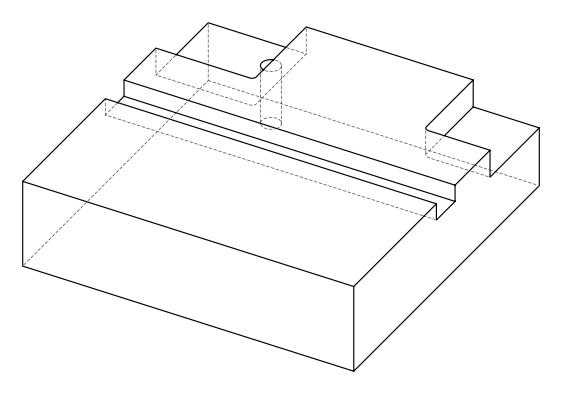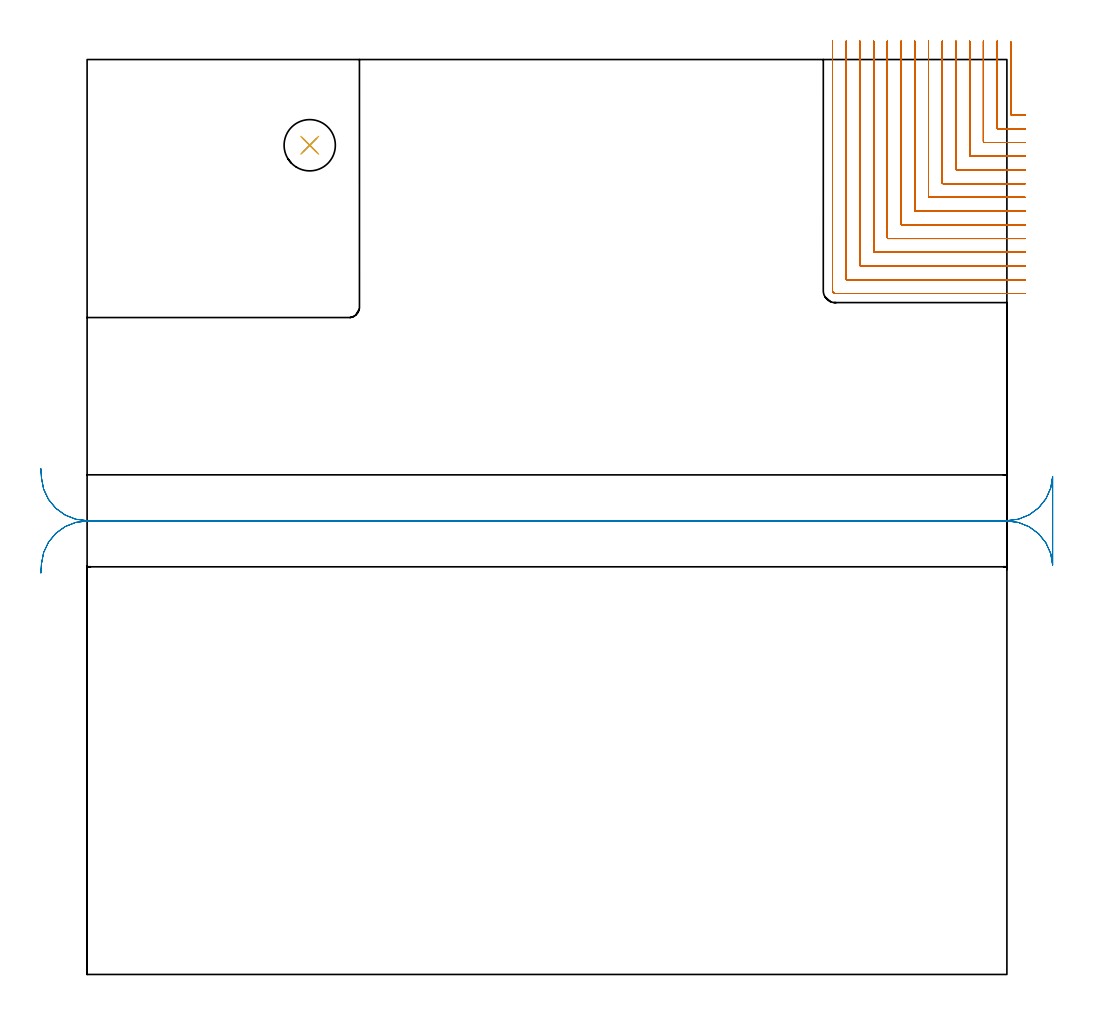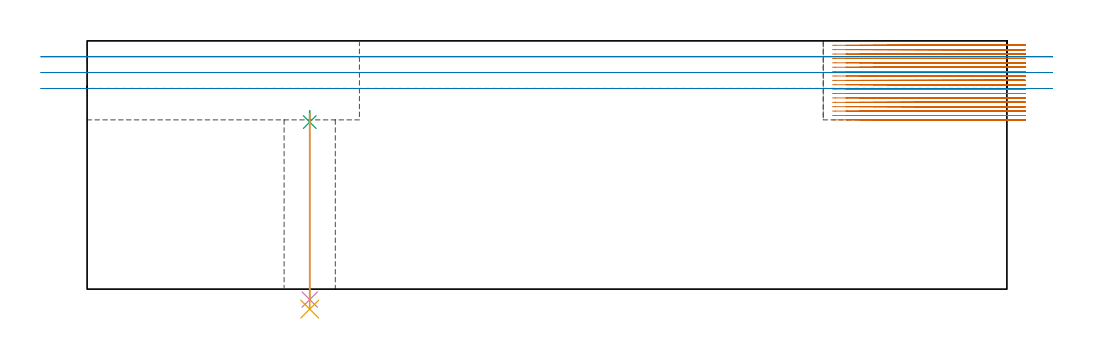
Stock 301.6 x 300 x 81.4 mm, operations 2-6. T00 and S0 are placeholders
(PLAN: 6 operations, 4 tool changes, 130.5 min)
(1 MILL_CORNER_NOTCH_RECTANGULAR | CORNER_NOTCH_RECTANGULAR | NXT0201_008 | Follow Part, ap 1.5, ae 75% | 75.7 min | 195608 mm3)
(2 MILL_CORNER_NOTCH_RECTANGULAR_1 | CORNER_NOTCH_RECTANGULAR_1 | NXT0201_008 | Follow Part, ap 1.5, ae 75% | 49.79 min | 124191 mm3)
(3 MILL_RECTANGULAR_SLOT | SLOT_RECTANGULAR | UGT0201_018 | Follow Part, ap 7.5, ae 75% | 4.42 min | 141630 mm3)
(4 SPOT_DRILL | STEP1HOLE | NXT0321_9005460120000 | 0.04 min | 10 mm3)
(5 DRILL_THROUGH_HOLE_INTO_CENTER | STEP1HOLE | NXT0301_077 | 0.25 min | 4875 mm3)
(6 DRILL_TO_ENLARGE_THROUGH_HOLE | STEP1HOLE | UGT0301_291 | 0.26 min | 7406 mm3)
(TOOL NXT0201_008 | ENDMILL 6mm [2P460-0600-NA 1630] | D6 FL26 Z6)
(TOOL UGT0201_018 | End mill 30 mm | D30 FL50 Z4)
(TOOL NXT0321_9005460120000 | NC Spot Drill, 142deg, 12mm, Carbide, Uncoated | D12 PA142 FL30 Z2)
(TOOL NXT0301_077 | Carbide Drill 10.6mm [860.1-1060-053A1-MM 2214] | D10.6 PA140 FL71 Z2)
(TOOL UGT0301_291 | Twist Drill 16.8 mm | D16.8 PA118 FL125 Z2)
(OP 2 MILL_CORNER_NOTCH_RECTANGULAR_1)
G17 G21 G94 G90
T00 M6
G54
G17 G0 G90 X302.9 Y305.704 S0 M3
G43 Z91.4 H1
Z79.961
G94 G1 Y302.704 F250.
Y282.096 F500.
G3 X303.196 Y281.8 R0.3
G1 X304.6
X307.6 F250.
G0 Z91.4
X298.4 Y306.
Z79.961
G1 Y303.
Y277.596 F500.
G3 X298.696 Y277.3 R0.3
G1 X304.6
X307.6 F250.
G0 Z91.4
X293.9 Y306.
Z79.961
G1 Y303.
Y273.096 F500.
G3 X294.196 Y272.8 R0.3
G1 X304.6
X307.6 F250.
G0 Z91.4
X289.4 Y306.
Z79.961
G1 Y303.
Y268.596 F500.
G3 X289.696 Y268.3 R0.3
G1 X304.6
X307.6 F250.
G0 Z91.4
X284.9 Y306.
Z79.961
G1 Y303.
Y264.097 F500.
G3 X285.197 Y263.8 R0.3
G1 X304.6
X307.6 F250.
G0 Z91.4
X280.4 Y306.
Z79.961
G1 Y303.
Y259.597 F500.
G3 X280.697 Y259.3 R0.3
G1 X304.6
X307.6 F250.
G0 Z91.4
X275.9 Y306.
Z79.961
G1 Y303.
Y255.097 F500.
G3 X276.197 Y254.8 R0.3
G1 X304.6
X307.6 F250.
G0 Z91.4
X271.4 Y306.
Z79.961
G1 Y303.
Y250.597 F500.
G3 X271.697 Y250.3 R0.3
G1 X304.6
X307.6 F250.
G0 Z91.4
X266.9 Y306.
Z79.961
G1 Y303.
Y246.097 F500.
G3 X267.197 Y245.8 R0.3
G1 X304.6
X307.6 F250.
G0 Z91.4
X262.4 Y306.
Z79.961
G1 Y303.
Y241.597 F500.
G3 X262.697 Y241.3 R0.3
G1 X304.6
X307.6 F250.
G0 Z91.4
X257.9 Y306.
Z79.961
G1 Y303.
Y237.097 F500.
G3 X258.197 Y236.8 R0.3
G1 X304.6
X307.6 F250.
G0 Z91.4
X253.4 Y306.
Z79.961
G1 Y303.
Y232.598 F500.
G3 X253.698 Y232.3 R0.3
G1 X304.6
X307.6 F250.
G0 Z91.4
X248.9 Y306.
Z79.961
G1 Y303.
Y228.098 F500.
G3 X249.198 Y227.8 R0.3
G1 X304.6
X307.6 F250.
G0 Z91.4
X244.4 Y306.
Z79.961
G1 Y303.
Y224.2 F500.
G3 X245.3 Y223.3 R0.9
G1 X304.6
X307.6 F250.
G0 Z91.4
X302.9 Y305.704
Z78.522
G1 Y302.704
Y282.096 F500.
G3 X303.196 Y281.8 R0.3
G1 X304.6
X307.6 F250.
G0 Z91.4
X298.4 Y306.
Z78.522
G1 Y303.
Y277.596 F500.
G3 X298.696 Y277.3 R0.3
G1 X304.6
X307.6 F250.
G0 Z91.4
X293.9 Y306.
Z78.522
G1 Y303.
Y273.096 F500.
G3 X294.196 Y272.8 R0.3
G1 X304.6
X307.6 F250.
G0 Z91.4
X289.4 Y306.
Z78.522
G1 Y303.
Y268.596 F500.
G3 X289.696 Y268.3 R0.3
G1 X304.6
X307.6 F250.
G0 Z91.4
X284.9 Y306.
Z78.522
G1 Y303.
Y264.097 F500.
G3 X285.197 Y263.8 R0.3
G1 X304.6
X307.6 F250.
G0 Z91.4
X280.4 Y306.
Z78.522
G1 Y303.
Y259.597 F500.
G3 X280.697 Y259.3 R0.3
G1 X304.6
X307.6 F250.
G0 Z91.4
X275.9 Y306.
Z78.522
G1 Y303.
Y255.097 F500.
G3 X276.197 Y254.8 R0.3
G1 X304.6
X307.6 F250.
G0 Z91.4
X271.4 Y306.
Z78.522
G1 Y303.
Y250.597 F500.
G3 X271.697 Y250.3 R0.3
G1 X304.6
X307.6 F250.
G0 Z91.4
X266.9 Y306.
Z78.522
G1 Y303.
Y246.097 F500.
G3 X267.197 Y245.8 R0.3
G1 X304.6
X307.6 F250.
G0 Z91.4
X262.4 Y306.
Z78.522
G1 Y303.
Y241.597 F500.
G3 X262.697 Y241.3 R0.3
G1 X304.6
X307.6 F250.
G0 Z91.4
X257.9 Y306.
Z78.522
G1 Y303.
Y237.097 F500.
G3 X258.197 Y236.8 R0.3
G1 X304.6
X307.6 F250.
G0 Z91.4
X253.4 Y306.
Z78.522
G1 Y303.
Y232.598 F500.
G3 X253.698 Y232.3 R0.3
G1 X304.6
X307.6 F250.
G0 Z91.4
X248.9 Y306.
Z78.522
G1 Y303.
Y228.098 F500.
G3 X249.198 Y227.8 R0.3
G1 X304.6
X307.6 F250.
G0 Z91.4
X244.4 Y306.
Z78.522
G1 Y303.
Y224.2 F500.
G3 X245.3 Y223.3 R0.9
G1 X304.6
X307.6 F250.
G0 Z91.4
X302.9 Y305.704
Z77.083
G1 Y302.704
Y282.096 F500.
G3 X303.196 Y281.8 R0.3
G1 X304.6
X307.6 F250.
G0 Z91.4
X298.4 Y306.
Z77.083
G1 Y303.
Y277.596 F500.
G3 X298.696 Y277.3 R0.3
G1 X304.6
X307.6 F250.
G0 Z91.4
X293.9 Y306.
Z77.083
G1 Y303.
Y273.096 F500.
G3 X294.196 Y272.8 R0.3
G1 X304.6
X307.6 F250.
G0 Z91.4
X289.4 Y306.
Z77.083
G1 Y303.
Y268.596 F500.
G3 X289.696 Y268.3 R0.3
G1 X304.6
X307.6 F250.
G0 Z91.4
X284.9 Y306.
Z77.083
G1 Y303.
Y264.097 F500.
G3 X285.197 Y263.8 R0.3
G1 X304.6
X307.6 F250.
G0 Z91.4
X280.4 Y306.
Z77.083
G1 Y303.
Y259.597 F500.
G3 X280.697 Y259.3 R0.3
G1 X304.6
X307.6 F250.
G0 Z91.4
X275.9 Y306.
Z77.083
G1 Y303.
Y255.097 F500.
G3 X276.197 Y254.8 R0.3
G1 X304.6
X307.6 F250.
G0 Z91.4
X271.4 Y306.
Z77.083
G1 Y303.
Y250.597 F500.
G3 X271.697 Y250.3 R0.3
G1 X304.6
X307.6 F250.
G0 Z91.4
X266.9 Y306.
Z77.083
G1 Y303.
Y246.097 F500.
G3 X267.197 Y245.8 R0.3
G1 X304.6
X307.6 F250.
G0 Z91.4
X262.4 Y306.
Z77.083
G1 Y303.
Y241.597 F500.
G3 X262.697 Y241.3 R0.3
G1 X304.6
X307.6 F250.
G0 Z91.4
X257.9 Y306.
Z77.083
G1 Y303.
Y237.097 F500.
G3 X258.197 Y236.8 R0.3
G1 X304.6
X307.6 F250.
G0 Z91.4
X253.4 Y306.
Z77.083
G1 Y303.
Y232.598 F500.
G3 X253.698 Y232.3 R0.3
G1 X304.6
X307.6 F250.
G0 Z91.4
X248.9 Y306.
Z77.083
G1 Y303.
Y228.098 F500.
G3 X249.198 Y227.8 R0.3
G1 X304.6
X307.6 F250.
G0 Z91.4
X244.4 Y306.
Z77.083
G1 Y303.
Y224.2 F500.
G3 X245.3 Y223.3 R0.9
G1 X304.6
X307.6 F250.
G0 Z91.4
X302.9 Y305.704
Z75.644
G1 Y302.704
Y282.096 F500.
G3 X303.196 Y281.8 R0.3
G1 X304.6
X307.6 F250.
G0 Z91.4
X298.4 Y306.
Z75.644
G1 Y303.
Y277.596 F500.
G3 X298.696 Y277.3 R0.3
G1 X304.6
X307.6 F250.
G0 Z91.4
X293.9 Y306.
Z75.644
G1 Y303.
Y273.096 F500.
G3 X294.196 Y272.8 R0.3
G1 X304.6
X307.6 F250.
G0 Z91.4
X289.4 Y306.
Z75.644
G1 Y303.
Y268.596 F500.
G3 X289.696 Y268.3 R0.3
G1 X304.6
X307.6 F250.
G0 Z91.4
X284.9 Y306.
Z75.644
G1 Y303.
Y264.097 F500.
G3 X285.197 Y263.8 R0.3
G1 X304.6
X307.6 F250.
G0 Z91.4
X280.4 Y306.
Z75.644
G1 Y303.
Y259.597 F500.
G3 X280.697 Y259.3 R0.3
G1 X304.6
X307.6 F250.
G0 Z91.4
X275.9 Y306.
Z75.644
G1 Y303.
Y255.097 F500.
G3 X276.197 Y254.8 R0.3
G1 X304.6
X307.6 F250.
G0 Z91.4
X271.4 Y306.
Z75.644
G1 Y303.
Y250.597 F500.
G3 X271.697 Y250.3 R0.3
G1 X304.6
X307.6 F250.
G0 Z91.4
X266.9 Y306.
Z75.644
G1 Y303.
Y246.097 F500.
G3 X267.197 Y245.8 R0.3
G1 X304.6
X307.6 F250.
G0 Z91.4
X262.4 Y306.
Z75.644
G1 Y303.
Y241.597 F500.
G3 X262.697 Y241.3 R0.3
G1 X304.6
X307.6 F250.
G0 Z91.4
X257.9 Y306.
Z75.644
G1 Y303.
Y237.097 F500.
G3 X258.197 Y236.8 R0.3
G1 X304.6
X307.6 F250.
G0 Z91.4
X253.4 Y306.
Z75.644
G1 Y303.
Y232.598 F500.
G3 X253.698 Y232.3 R0.3
G1 X304.6
X307.6 F250.
G0 Z91.4
X248.9 Y306.
Z75.644
G1 Y303.
Y228.098 F500.
G3 X249.198 Y227.8 R0.3
G1 X304.6
X307.6 F250.
G0 Z91.4
X244.4 Y306.
Z75.644
G1 Y303.
Y224.2 F500.
G3 X245.3 Y223.3 R0.9
G1 X304.6
X307.6 F250.
G0 Z91.4
X302.9 Y305.704
Z74.205
G1 Y302.704
Y282.096 F500.
G3 X303.196 Y281.8 R0.3
G1 X304.6
X307.6 F250.
G0 Z91.4
X298.4 Y306.
Z74.205
G1 Y303.
Y277.596 F500.
G3 X298.696 Y277.3 R0.3
G1 X304.6
X307.6 F250.
G0 Z91.4
X293.9 Y306.
Z74.205
G1 Y303.
Y273.096 F500.
G3 X294.196 Y272.8 R0.3
G1 X304.6
X307.6 F250.
G0 Z91.4
X289.4 Y306.
Z74.205
G1 Y303.
Y268.596 F500.
G3 X289.696 Y268.3 R0.3
G1 X304.6
X307.6 F250.
G0 Z91.4
X284.9 Y306.
Z74.205
G1 Y303.
Y264.097 F500.
G3 X285.197 Y263.8 R0.3
G1 X304.6
X307.6 F250.
G0 Z91.4
X280.4 Y306.
Z74.205
G1 Y303.
Y259.597 F500.
G3 X280.697 Y259.3 R0.3
G1 X304.6
X307.6 F250.
G0 Z91.4
X275.9 Y306.
Z74.205
G1 Y303.
Y255.097 F500.
G3 X276.197 Y254.8 R0.3
G1 X304.6
X307.6 F250.
G0 Z91.4
X271.4 Y306.
Z74.205
G1 Y303.
Y250.597 F500.
G3 X271.697 Y250.3 R0.3
G1 X304.6
X307.6 F250.
G0 Z91.4
X266.9 Y306.
Z74.205
G1 Y303.
Y246.097 F500.
G3 X267.197 Y245.8 R0.3
G1 X304.6
X307.6 F250.
G0 Z91.4
X262.4 Y306.
Z74.205
G1 Y303.
Y241.597 F500.
G3 X262.697 Y241.3 R0.3
G1 X304.6
X307.6 F250.
G0 Z91.4
X257.9 Y306.
Z74.205
G1 Y303.
Y237.097 F500.
G3 X258.197 Y236.8 R0.3
G1 X304.6
X307.6 F250.
G0 Z91.4
X253.4 Y306.
Z74.205
G1 Y303.
Y232.598 F500.
G3 X253.698 Y232.3 R0.3
G1 X304.6
X307.6 F250.
G0 Z91.4
X248.9 Y306.
Z74.205
G1 Y303.
Y228.098 F500.
G3 X249.198 Y227.8 R0.3
G1 X304.6
X307.6 F250.
G0 Z91.4
X244.4 Y306.
Z74.205
G1 Y303.
Y224.2 F500.
G3 X245.3 Y223.3 R0.9
G1 X304.6
X307.6 F250.
G0 Z91.4
X302.9 Y305.704
Z72.767
G1 Y302.704
Y282.096 F500.
G3 X303.196 Y281.8 R0.3
G1 X304.6
X307.6 F250.
G0 Z91.4
X298.4 Y306.
Z72.767
G1 Y303.
Y277.596 F500.
G3 X298.696 Y277.3 R0.3
G1 X304.6
X307.6 F250.
G0 Z91.4
X293.9 Y306.
Z72.767
G1 Y303.
Y273.096 F500.
G3 X294.196 Y272.8 R0.3
G1 X304.6
X307.6 F250.
G0 Z91.4
X289.4 Y306.
Z72.767
G1 Y303.
Y268.596 F500.
G3 X289.696 Y268.3 R0.3
G1 X304.6
X307.6 F250.
G0 Z91.4
X284.9 Y306.
Z72.767
G1 Y303.
Y264.097 F500.
G3 X285.197 Y263.8 R0.3
G1 X304.6
X307.6 F250.
G0 Z91.4
X280.4 Y306.
Z72.767
G1 Y303.
Y259.597 F500.
G3 X280.697 Y259.3 R0.3
G1 X304.6
X307.6 F250.
G0 Z91.4
X275.9 Y306.
Z72.767
G1 Y303.
Y255.097 F500.
G3 X276.197 Y254.8 R0.3
G1 X304.6
X307.6 F250.
G0 Z91.4
X271.4 Y306.
Z72.767
G1 Y303.
Y250.597 F500.
G3 X271.697 Y250.3 R0.3
G1 X304.6
X307.6 F250.
G0 Z91.4
X266.9 Y306.
Z72.767
G1 Y303.
Y246.097 F500.
G3 X267.197 Y245.8 R0.3
G1 X304.6
X307.6 F250.
G0 Z91.4
X262.4 Y306.
Z72.767
G1 Y303.
Y241.597 F500.
G3 X262.697 Y241.3 R0.3
G1 X304.6
X307.6 F250.
G0 Z91.4
X257.9 Y306.
Z72.767
G1 Y303.
Y237.097 F500.
G3 X258.197 Y236.8 R0.3
G1 X304.6
X307.6 F250.
G0 Z91.4
X253.4 Y306.
Z72.767
G1 Y303.
Y232.598 F500.
G3 X253.698 Y232.3 R0.3
G1 X304.6
X307.6 F250.
G0 Z91.4
X248.9 Y306.
Z72.767
G1 Y303.
Y228.098 F500.
G3 X249.198 Y227.8 R0.3
G1 X304.6
X307.6 F250.
G0 Z91.4
X244.4 Y306.
Z72.767
G1 Y303.
Y224.2 F500.
G3 X245.3 Y223.3 R0.9
G1 X304.6
X307.6 F250.
G0 Z91.4
X302.9 Y305.704
Z71.328
G1 Y302.704
Y282.096 F500.
G3 X303.196 Y281.8 R0.3
G1 X304.6
X307.6 F250.
G0 Z91.4
X298.4 Y306.
Z71.328
G1 Y303.
Y277.596 F500.
G3 X298.696 Y277.3 R0.3
G1 X304.6
X307.6 F250.
G0 Z91.4
X293.9 Y306.
Z71.328
G1 Y303.
Y273.096 F500.
G3 X294.196 Y272.8 R0.3
G1 X304.6
X307.6 F250.
G0 Z91.4
X289.4 Y306.
Z71.328
G1 Y303.
Y268.596 F500.
G3 X289.696 Y268.3 R0.3
G1 X304.6
X307.6 F250.
G0 Z91.4
X284.9 Y306.
Z71.328
G1 Y303.
Y264.097 F500.
G3 X285.197 Y263.8 R0.3
G1 X304.6
X307.6 F250.
G0 Z91.4
X280.4 Y306.
Z71.328
G1 Y303.
Y259.597 F500.
G3 X280.697 Y259.3 R0.3
G1 X304.6
X307.6 F250.
G0 Z91.4
X275.9 Y306.
Z71.328
G1 Y303.
Y255.097 F500.
G3 X276.197 Y254.8 R0.3
G1 X304.6
X307.6 F250.
G0 Z91.4
X271.4 Y306.
Z71.328
G1 Y303.
Y250.597 F500.
G3 X271.697 Y250.3 R0.3
G1 X304.6
X307.6 F250.
G0 Z91.4
X266.9 Y306.
Z71.328
G1 Y303.
Y246.097 F500.
G3 X267.197 Y245.8 R0.3
G1 X304.6
X307.6 F250.
G0 Z91.4
X262.4 Y306.
Z71.328
G1 Y303.
Y241.597 F500.
G3 X262.697 Y241.3 R0.3
G1 X304.6
X307.6 F250.
G0 Z91.4
X257.9 Y306.
Z71.328
G1 Y303.
Y237.097 F500.
G3 X258.197 Y236.8 R0.3
G1 X304.6
X307.6 F250.
G0 Z91.4
X253.4 Y306.
Z71.328
G1 Y303.
Y232.598 F500.
G3 X253.698 Y232.3 R0.3
G1 X304.6
X307.6 F250.
G0 Z91.4
X248.9 Y306.
Z71.328
G1 Y303.
Y228.098 F500.
G3 X249.198 Y227.8 R0.3
G1 X304.6
X307.6 F250.
G0 Z91.4
X244.4 Y306.
Z71.328
G1 Y303.
Y224.2 F500.
G3 X245.3 Y223.3 R0.9
G1 X304.6
X307.6 F250.
G0 Z91.4
X302.9 Y305.704
Z69.889
G1 Y302.704
Y282.096 F500.
G3 X303.196 Y281.8 R0.3
G1 X304.6
X307.6 F250.
G0 Z91.4
X298.4 Y306.
Z69.889
G1 Y303.
Y277.596 F500.
G3 X298.696 Y277.3 R0.3
G1 X304.6
X307.6 F250.
G0 Z91.4
X293.9 Y306.
Z69.889
G1 Y303.
Y273.096 F500.
G3 X294.196 Y272.8 R0.3
G1 X304.6
X307.6 F250.
G0 Z91.4
X289.4 Y306.
Z69.889
G1 Y303.
Y268.596 F500.
G3 X289.696 Y268.3 R0.3
G1 X304.6
X307.6 F250.
G0 Z91.4
X284.9 Y306.
Z69.889
G1 Y303.
Y264.097 F500.
G3 X285.197 Y263.8 R0.3
G1 X304.6
X307.6 F250.
G0 Z91.4
X280.4 Y306.
Z69.889
G1 Y303.
Y259.597 F500.
G3 X280.697 Y259.3 R0.3
G1 X304.6
X307.6 F250.
G0 Z91.4
X275.9 Y306.
Z69.889
G1 Y303.
Y255.097 F500.
G3 X276.197 Y254.8 R0.3
G1 X304.6
X307.6 F250.
G0 Z91.4
X271.4 Y306.
Z69.889
G1 Y303.
Y250.597 F500.
G3 X271.697 Y250.3 R0.3
G1 X304.6
X307.6 F250.
G0 Z91.4
X266.9 Y306.
Z69.889
G1 Y303.
Y246.097 F500.
G3 X267.197 Y245.8 R0.3
G1 X304.6
X307.6 F250.
G0 Z91.4
X262.4 Y306.
Z69.889
G1 Y303.
Y241.597 F500.
G3 X262.697 Y241.3 R0.3
G1 X304.6
X307.6 F250.
G0 Z91.4
X257.9 Y306.
Z69.889
G1 Y303.
Y237.097 F500.
G3 X258.197 Y236.8 R0.3
G1 X304.6
X307.6 F250.
G0 Z91.4
X253.4 Y306.
Z69.889
G1 Y303.
Y232.598 F500.
G3 X253.698 Y232.3 R0.3
G1 X304.6
X307.6 F250.
G0 Z91.4
X248.9 Y306.
Z69.889
G1 Y303.
Y228.098 F500.
G3 X249.198 Y227.8 R0.3
G1 X304.6
X307.6 F250.
G0 Z91.4
X244.4 Y306.
Z69.889
G1 Y303.
Y224.2 F500.
G3 X245.3 Y223.3 R0.9
G1 X304.6
X307.6 F250.
G0 Z91.4
X302.9 Y305.704
Z68.45
G1 Y302.704
Y282.096 F500.
G3 X303.196 Y281.8 R0.3
G1 X304.6
X307.6 F250.
G0 Z91.4
X298.4 Y306.
Z68.45
G1 Y303.
Y277.596 F500.
G3 X298.696 Y277.3 R0.3
G1 X304.6
X307.6 F250.
G0 Z91.4
X293.9 Y306.
Z68.45
G1 Y303.
Y273.096 F500.
G3 X294.196 Y272.8 R0.3
G1 X304.6
X307.6 F250.
G0 Z91.4
X289.4 Y306.
Z68.45
G1 Y303.
Y268.596 F500.
G3 X289.696 Y268.3 R0.3
G1 X304.6
X307.6 F250.
G0 Z91.4
X284.9 Y306.
Z68.45
G1 Y303.
Y264.097 F500.
G3 X285.197 Y263.8 R0.3
G1 X304.6
X307.6 F250.
G0 Z91.4
X280.4 Y306.
Z68.45
G1 Y303.
Y259.597 F500.
G3 X280.697 Y259.3 R0.3
G1 X304.6
X307.6 F250.
G0 Z91.4
X275.9 Y306.
Z68.45
G1 Y303.
Y255.097 F500.
G3 X276.197 Y254.8 R0.3
G1 X304.6
X307.6 F250.
G0 Z91.4
X271.4 Y306.
Z68.45
G1 Y303.
Y250.597 F500.
G3 X271.697 Y250.3 R0.3
G1 X304.6
X307.6 F250.
G0 Z91.4
X266.9 Y306.
Z68.45
G1 Y303.
Y246.097 F500.
G3 X267.197 Y245.8 R0.3
G1 X304.6
X307.6 F250.
G0 Z91.4
X262.4 Y306.
Z68.45
G1 Y303.
Y241.597 F500.
G3 X262.697 Y241.3 R0.3
G1 X304.6
X307.6 F250.
G0 Z91.4
X257.9 Y306.
Z68.45
G1 Y303.
Y237.097 F500.
G3 X258.197 Y236.8 R0.3
G1 X304.6
X307.6 F250.
G0 Z91.4
X253.4 Y306.
Z68.45
G1 Y303.
Y232.598 F500.
G3 X253.698 Y232.3 R0.3
G1 X304.6
X307.6 F250.
G0 Z91.4
X248.9 Y306.
Z68.45
G1 Y303.
Y228.098 F500.
G3 X249.198 Y227.8 R0.3
G1 X304.6
X307.6 F250.
G0 Z91.4
X244.4 Y306.
Z68.45
G1 Y303.
Y224.2 F500.
G3 X245.3 Y223.3 R0.9
G1 X304.6
X307.6 F250.
G0 Z91.4
X302.9 Y305.704
Z67.011
G1 Y302.704
Y282.096 F500.
G3 X303.196 Y281.8 R0.3
G1 X304.6
X307.6 F250.
G0 Z91.4
X298.4 Y306.
Z67.011
G1 Y303.
Y277.596 F500.
G3 X298.696 Y277.3 R0.3
G1 X304.6
X307.6 F250.
G0 Z91.4
X293.9 Y306.
Z67.011
G1 Y303.
Y273.096 F500.
G3 X294.196 Y272.8 R0.3
G1 X304.6
X307.6 F250.
G0 Z91.4
X289.4 Y306.
Z67.011
G1 Y303.
Y268.596 F500.
G3 X289.696 Y268.3 R0.3
G1 X304.6
X307.6 F250.
G0 Z91.4
X284.9 Y306.
Z67.011
G1 Y303.
Y264.097 F500.
G3 X285.197 Y263.8 R0.3
G1 X304.6
X307.6 F250.
G0 Z91.4
X280.4 Y306.
Z67.011
G1 Y303.
Y259.597 F500.
G3 X280.697 Y259.3 R0.3
G1 X304.6
X307.6 F250.
G0 Z91.4
X275.9 Y306.
Z67.011
G1 Y303.
Y255.097 F500.
G3 X276.197 Y254.8 R0.3
G1 X304.6
X307.6 F250.
G0 Z91.4
X271.4 Y306.
Z67.011
G1 Y303.
Y250.597 F500.
G3 X271.697 Y250.3 R0.3
G1 X304.6
X307.6 F250.
G0 Z91.4
X266.9 Y306.
Z67.011
G1 Y303.
Y246.097 F500.
G3 X267.197 Y245.8 R0.3
G1 X304.6
X307.6 F250.
G0 Z91.4
X262.4 Y306.
Z67.011
G1 Y303.
Y241.597 F500.
G3 X262.697 Y241.3 R0.3
G1 X304.6
X307.6 F250.
G0 Z91.4
X257.9 Y306.
Z67.011
G1 Y303.
Y237.097 F500.
G3 X258.197 Y236.8 R0.3
G1 X304.6
X307.6 F250.
G0 Z91.4
X253.4 Y306.
Z67.011
G1 Y303.
Y232.598 F500.
G3 X253.698 Y232.3 R0.3
G1 X304.6
X307.6 F250.
G0 Z91.4
X248.9 Y306.
Z67.011
G1 Y303.
Y228.098 F500.
G3 X249.198 Y227.8 R0.3
G1 X304.6
X307.6 F250.
G0 Z91.4
X244.4 Y306.
Z67.011
G1 Y303.
Y224.2 F500.
G3 X245.3 Y223.3 R0.9
G1 X304.6
X307.6 F250.
G0 Z91.4
X302.9 Y305.704
Z65.572
G1 Y302.704
Y282.096 F500.
G3 X303.196 Y281.8 R0.3
G1 X304.6
X307.6 F250.
G0 Z91.4
X298.4 Y306.
Z65.572
G1 Y303.
Y277.596 F500.
G3 X298.696 Y277.3 R0.3
G1 X304.6
X307.6 F250.
G0 Z91.4
X293.9 Y306.
Z65.572
G1 Y303.
Y273.096 F500.
G3 X294.196 Y272.8 R0.3
G1 X304.6
X307.6 F250.
G0 Z91.4
X289.4 Y306.
Z65.572
G1 Y303.
Y268.596 F500.
G3 X289.696 Y268.3 R0.3
G1 X304.6
X307.6 F250.
G0 Z91.4
X284.9 Y306.
Z65.572
G1 Y303.
Y264.097 F500.
G3 X285.197 Y263.8 R0.3
G1 X304.6
X307.6 F250.
G0 Z91.4
X280.4 Y306.
Z65.572
G1 Y303.
Y259.597 F500.
G3 X280.697 Y259.3 R0.3
G1 X304.6
X307.6 F250.
G0 Z91.4
X275.9 Y306.
Z65.572
G1 Y303.
Y255.097 F500.
G3 X276.197 Y254.8 R0.3
G1 X304.6
X307.6 F250.
G0 Z91.4
X271.4 Y306.
Z65.572
G1 Y303.
Y250.597 F500.
G3 X271.697 Y250.3 R0.3
G1 X304.6
X307.6 F250.
G0 Z91.4
X266.9 Y306.
Z65.572
G1 Y303.
Y246.097 F500.
G3 X267.197 Y245.8 R0.3
G1 X304.6
X307.6 F250.
G0 Z91.4
X262.4 Y306.
Z65.572
G1 Y303.
Y241.597 F500.
G3 X262.697 Y241.3 R0.3
G1 X304.6
X307.6 F250.
G0 Z91.4
X257.9 Y306.
Z65.572
G1 Y303.
Y237.097 F500.
G3 X258.197 Y236.8 R0.3
G1 X304.6
X307.6 F250.
G0 Z91.4
X253.4 Y306.
Z65.572
G1 Y303.
Y232.598 F500.
G3 X253.698 Y232.3 R0.3
G1 X304.6
X307.6 F250.
G0 Z91.4
X248.9 Y306.
Z65.572
G1 Y303.
Y228.098 F500.
G3 X249.198 Y227.8 R0.3
G1 X304.6
X307.6 F250.
G0 Z91.4
X244.4 Y306.
Z65.572
G1 Y303.
Y224.2 F500.
G3 X245.3 Y223.3 R0.9
G1 X304.6
X307.6 F250.
G0 Z91.4
X302.9 Y305.704
Z64.133
G1 Y302.704
Y282.096 F500.
G3 X303.196 Y281.8 R0.3
G1 X304.6
X307.6 F250.
G0 Z91.4
X298.4 Y306.
Z64.133
G1 Y303.
Y277.596 F500.
G3 X298.696 Y277.3 R0.3
G1 X304.6
X307.6 F250.
G0 Z91.4
X293.9 Y306.
Z64.133
G1 Y303.
Y273.096 F500.
G3 X294.196 Y272.8 R0.3
G1 X304.6
X307.6 F250.
G0 Z91.4
X289.4 Y306.
Z64.133
G1 Y303.
Y268.596 F500.
G3 X289.696 Y268.3 R0.3
G1 X304.6
X307.6 F250.
G0 Z91.4
X284.9 Y306.
Z64.133
G1 Y303.
Y264.097 F500.
G3 X285.197 Y263.8 R0.3
G1 X304.6
X307.6 F250.
G0 Z91.4
X280.4 Y306.
Z64.133
G1 Y303.
Y259.597 F500.
G3 X280.697 Y259.3 R0.3
G1 X304.6
X307.6 F250.
G0 Z91.4
X275.9 Y306.
Z64.133
G1 Y303.
Y255.097 F500.
G3 X276.197 Y254.8 R0.3
G1 X304.6
X307.6 F250.
G0 Z91.4
X271.4 Y306.
Z64.133
G1 Y303.
Y250.597 F500.
G3 X271.697 Y250.3 R0.3
G1 X304.6
X307.6 F250.
G0 Z91.4
X266.9 Y306.
Z64.133
G1 Y303.
Y246.097 F500.
G3 X267.197 Y245.8 R0.3
G1 X304.6
X307.6 F250.
G0 Z91.4
X262.4 Y306.
Z64.133
G1 Y303.
Y241.597 F500.
G3 X262.697 Y241.3 R0.3
G1 X304.6
X307.6 F250.
G0 Z91.4
X257.9 Y306.
Z64.133
G1 Y303.
Y237.097 F500.
G3 X258.197 Y236.8 R0.3
G1 X304.6
X307.6 F250.
G0 Z91.4
X253.4 Y306.
Z64.133
G1 Y303.
Y232.598 F500.
G3 X253.698 Y232.3 R0.3
G1 X304.6
X307.6 F250.
G0 Z91.4
X248.9 Y306.
Z64.133
G1 Y303.
Y228.098 F500.
G3 X249.198 Y227.8 R0.3
G1 X304.6
X307.6 F250.
G0 Z91.4
X244.4 Y306.
Z64.133
G1 Y303.
Y224.2 F500.
G3 X245.3 Y223.3 R0.9
G1 X304.6
X307.6 F250.
G0 Z91.4
X302.9 Y305.704
Z62.694
G1 Y302.704
Y282.096 F500.
G3 X303.196 Y281.8 R0.3
G1 X304.6
X307.6 F250.
G0 Z91.4
X298.4 Y306.
Z62.694
G1 Y303.
Y277.596 F500.
G3 X298.696 Y277.3 R0.3
G1 X304.6
X307.6 F250.
G0 Z91.4
X293.9 Y306.
Z62.694
G1 Y303.
Y273.096 F500.
G3 X294.196 Y272.8 R0.3
G1 X304.6
X307.6 F250.
G0 Z91.4
X289.4 Y306.
Z62.694
G1 Y303.
Y268.596 F500.
G3 X289.696 Y268.3 R0.3
G1 X304.6
X307.6 F250.
G0 Z91.4
X284.9 Y306.
Z62.694
G1 Y303.
Y264.097 F500.
G3 X285.197 Y263.8 R0.3
G1 X304.6
X307.6 F250.
G0 Z91.4
X280.4 Y306.
Z62.694
G1 Y303.
Y259.597 F500.
G3 X280.697 Y259.3 R0.3
G1 X304.6
X307.6 F250.
G0 Z91.4
X275.9 Y306.
Z62.694
G1 Y303.
Y255.097 F500.
G3 X276.197 Y254.8 R0.3
G1 X304.6
X307.6 F250.
G0 Z91.4
X271.4 Y306.
Z62.694
G1 Y303.
Y250.597 F500.
G3 X271.697 Y250.3 R0.3
G1 X304.6
X307.6 F250.
G0 Z91.4
X266.9 Y306.
Z62.694
G1 Y303.
Y246.097 F500.
G3 X267.197 Y245.8 R0.3
G1 X304.6
X307.6 F250.
G0 Z91.4
X262.4 Y306.
Z62.694
G1 Y303.
Y241.597 F500.
G3 X262.697 Y241.3 R0.3
G1 X304.6
X307.6 F250.
G0 Z91.4
X257.9 Y306.
Z62.694
G1 Y303.
Y237.097 F500.
G3 X258.197 Y236.8 R0.3
G1 X304.6
X307.6 F250.
G0 Z91.4
X253.4 Y306.
Z62.694
G1 Y303.
Y232.598 F500.
G3 X253.698 Y232.3 R0.3
G1 X304.6
X307.6 F250.
G0 Z91.4
X248.9 Y306.
Z62.694
G1 Y303.
Y228.098 F500.
G3 X249.198 Y227.8 R0.3
G1 X304.6
X307.6 F250.
G0 Z91.4
X244.4 Y306.
Z62.694
G1 Y303.
Y224.2 F500.
G3 X245.3 Y223.3 R0.9
G1 X304.6
X307.6 F250.
G0 Z91.4
X302.9 Y305.704
Z61.256
G1 Y302.704
Y282.096 F500.
G3 X303.196 Y281.8 R0.3
G1 X304.6
X307.6 F250.
G0 Z91.4
X298.4 Y306.
Z61.256
G1 Y303.
Y277.596 F500.
G3 X298.696 Y277.3 R0.3
G1 X304.6
X307.6 F250.
G0 Z91.4
X293.9 Y306.
Z61.256
G1 Y303.
Y273.096 F500.
G3 X294.196 Y272.8 R0.3
G1 X304.6
X307.6 F250.
G0 Z91.4
X289.4 Y306.
Z61.256
G1 Y303.
Y268.596 F500.
G3 X289.696 Y268.3 R0.3
G1 X304.6
X307.6 F250.
G0 Z91.4
X284.9 Y306.
Z61.256
G1 Y303.
Y264.097 F500.
G3 X285.197 Y263.8 R0.3
G1 X304.6
X307.6 F250.
G0 Z91.4
X280.4 Y306.
Z61.256
G1 Y303.
Y259.597 F500.
G3 X280.697 Y259.3 R0.3
G1 X304.6
X307.6 F250.
G0 Z91.4
X275.9 Y306.
Z61.256
G1 Y303.
Y255.097 F500.
G3 X276.197 Y254.8 R0.3
G1 X304.6
X307.6 F250.
G0 Z91.4
X271.4 Y306.
Z61.256
G1 Y303.
Y250.597 F500.
G3 X271.697 Y250.3 R0.3
G1 X304.6
X307.6 F250.
G0 Z91.4
X266.9 Y306.
Z61.256
G1 Y303.
Y246.097 F500.
G3 X267.197 Y245.8 R0.3
G1 X304.6
X307.6 F250.
G0 Z91.4
X262.4 Y306.
Z61.256
G1 Y303.
Y241.597 F500.
G3 X262.697 Y241.3 R0.3
G1 X304.6
X307.6 F250.
G0 Z91.4
X257.9 Y306.
Z61.256
G1 Y303.
Y237.097 F500.
G3 X258.197 Y236.8 R0.3
G1 X304.6
X307.6 F250.
G0 Z91.4
X253.4 Y306.
Z61.256
G1 Y303.
Y232.598 F500.
G3 X253.698 Y232.3 R0.3
G1 X304.6
X307.6 F250.
G0 Z91.4
X248.9 Y306.
Z61.256
G1 Y303.
Y228.098 F500.
G3 X249.198 Y227.8 R0.3
G1 X304.6
X307.6 F250.
G0 Z91.4
X244.4 Y306.
Z61.256
G1 Y303.
Y224.2 F500.
G3 X245.3 Y223.3 R0.9
G1 X304.6
X307.6 F250.
G0 Z91.4
X302.9 Y305.704
Z59.817
G1 Y302.704
Y282.096 F500.
G3 X303.196 Y281.8 R0.3
G1 X304.6
X307.6 F250.
G0 Z91.4
X298.4 Y306.
Z59.817
G1 Y303.
Y277.596 F500.
G3 X298.696 Y277.3 R0.3
G1 X304.6
X307.6 F250.
G0 Z91.4
X293.9 Y306.
Z59.817
G1 Y303.
Y273.096 F500.
G3 X294.196 Y272.8 R0.3
G1 X304.6
X307.6 F250.
G0 Z91.4
X289.4 Y306.
Z59.817
G1 Y303.
Y268.596 F500.
G3 X289.696 Y268.3 R0.3
G1 X304.6
X307.6 F250.
G0 Z91.4
X284.9 Y306.
Z59.817
G1 Y303.
Y264.097 F500.
G3 X285.197 Y263.8 R0.3
G1 X304.6
X307.6 F250.
G0 Z91.4
X280.4 Y306.
Z59.817
G1 Y303.
Y259.597 F500.
G3 X280.697 Y259.3 R0.3
G1 X304.6
X307.6 F250.
G0 Z91.4
X275.9 Y306.
Z59.817
G1 Y303.
Y255.097 F500.
G3 X276.197 Y254.8 R0.3
G1 X304.6
X307.6 F250.
G0 Z91.4
X271.4 Y306.
Z59.817
G1 Y303.
Y250.597 F500.
G3 X271.697 Y250.3 R0.3
G1 X304.6
X307.6 F250.
G0 Z91.4
X266.9 Y306.
Z59.817
G1 Y303.
Y246.097 F500.
G3 X267.197 Y245.8 R0.3
G1 X304.6
X307.6 F250.
G0 Z91.4
X262.4 Y306.
Z59.817
G1 Y303.
Y241.597 F500.
G3 X262.697 Y241.3 R0.3
G1 X304.6
X307.6 F250.
G0 Z91.4
X257.9 Y306.
Z59.817
G1 Y303.
Y237.097 F500.
G3 X258.197 Y236.8 R0.3
G1 X304.6
X307.6 F250.
G0 Z91.4
X253.4 Y306.
Z59.817
G1 Y303.
Y232.598 F500.
G3 X253.698 Y232.3 R0.3
G1 X304.6
X307.6 F250.
G0 Z91.4
X248.9 Y306.
Z59.817
G1 Y303.
Y228.098 F500.
G3 X249.198 Y227.8 R0.3
G1 X304.6
X307.6 F250.
G0 Z91.4
X244.4 Y306.
Z59.817
G1 Y303.
Y224.2 F500.
G3 X245.3 Y223.3 R0.9
G1 X304.6
X307.6 F250.
G0 Z91.4
X302.9 Y305.704
Z58.378
G1 Y302.704
Y282.096 F500.
G3 X303.196 Y281.8 R0.3
G1 X304.6
X307.6 F250.
G0 Z91.4
X298.4 Y306.
Z58.378
G1 Y303.
Y277.596 F500.
G3 X298.696 Y277.3 R0.3
G1 X304.6
X307.6 F250.
G0 Z91.4
X293.9 Y306.
Z58.378
G1 Y303.
Y273.096 F500.
G3 X294.196 Y272.8 R0.3
G1 X304.6
X307.6 F250.
G0 Z91.4
X289.4 Y306.
Z58.378
G1 Y303.
Y268.596 F500.
G3 X289.696 Y268.3 R0.3
G1 X304.6
X307.6 F250.
G0 Z91.4
X284.9 Y306.
Z58.378
G1 Y303.
Y264.097 F500.
G3 X285.197 Y263.8 R0.3
G1 X304.6
X307.6 F250.
G0 Z91.4
X280.4 Y306.
Z58.378
G1 Y303.
Y259.597 F500.
G3 X280.697 Y259.3 R0.3
G1 X304.6
X307.6 F250.
G0 Z91.4
X275.9 Y306.
Z58.378
G1 Y303.
Y255.097 F500.
G3 X276.197 Y254.8 R0.3
G1 X304.6
X307.6 F250.
G0 Z91.4
X271.4 Y306.
Z58.378
G1 Y303.
Y250.597 F500.
G3 X271.697 Y250.3 R0.3
G1 X304.6
X307.6 F250.
G0 Z91.4
X266.9 Y306.
Z58.378
G1 Y303.
Y246.097 F500.
G3 X267.197 Y245.8 R0.3
G1 X304.6
X307.6 F250.
G0 Z91.4
X262.4 Y306.
Z58.378
G1 Y303.
Y241.597 F500.
G3 X262.697 Y241.3 R0.3
G1 X304.6
X307.6 F250.
G0 Z91.4
X257.9 Y306.
Z58.378
G1 Y303.
Y237.097 F500.
G3 X258.197 Y236.8 R0.3
G1 X304.6
X307.6 F250.
G0 Z91.4
X253.4 Y306.
Z58.378
G1 Y303.
Y232.598 F500.
G3 X253.698 Y232.3 R0.3
G1 X304.6
X307.6 F250.
G0 Z91.4
X248.9 Y306.
Z58.378
G1 Y303.
Y228.098 F500.
G3 X249.198 Y227.8 R0.3
G1 X304.6
X307.6 F250.
G0 Z91.4
X244.4 Y306.
Z58.378
G1 Y303.
Y224.2 F500.
G3 X245.3 Y223.3 R0.9
G1 X304.6
X307.6 F250.
G0 Z91.4
X302.9 Y305.704
Z56.939
G1 Y302.704
Y282.096 F500.
G3 X303.196 Y281.8 R0.3
G1 X304.6
X307.6 F250.
G0 Z91.4
X298.4 Y306.
Z56.939
G1 Y303.
Y277.596 F500.
G3 X298.696 Y277.3 R0.3
G1 X304.6
X307.6 F250.
G0 Z91.4
X293.9 Y306.
Z56.939
G1 Y303.
Y273.096 F500.
G3 X294.196 Y272.8 R0.3
G1 X304.6
X307.6 F250.
G0 Z91.4
X289.4 Y306.
Z56.939
G1 Y303.
Y268.596 F500.
G3 X289.696 Y268.3 R0.3
G1 X304.6
X307.6 F250.
G0 Z91.4
X284.9 Y306.
Z56.939
G1 Y303.
Y264.097 F500.
G3 X285.197 Y263.8 R0.3
G1 X304.6
X307.6 F250.
G0 Z91.4
X280.4 Y306.
Z56.939
G1 Y303.
Y259.597 F500.
G3 X280.697 Y259.3 R0.3
G1 X304.6
X307.6 F250.
G0 Z91.4
X275.9 Y306.
Z56.939
G1 Y303.
Y255.097 F500.
G3 X276.197 Y254.8 R0.3
G1 X304.6
X307.6 F250.
G0 Z91.4
X271.4 Y306.
Z56.939
G1 Y303.
Y250.597 F500.
G3 X271.697 Y250.3 R0.3
G1 X304.6
X307.6 F250.
G0 Z91.4
X266.9 Y306.
Z56.939
G1 Y303.
Y246.097 F500.
G3 X267.197 Y245.8 R0.3
G1 X304.6
X307.6 F250.
G0 Z91.4
X262.4 Y306.
Z56.939
G1 Y303.
Y241.597 F500.
G3 X262.697 Y241.3 R0.3
G1 X304.6
X307.6 F250.
G0 Z91.4
X257.9 Y306.
Z56.939
G1 Y303.
Y237.097 F500.
G3 X258.197 Y236.8 R0.3
G1 X304.6
X307.6 F250.
G0 Z91.4
X253.4 Y306.
Z56.939
G1 Y303.
Y232.598 F500.
G3 X253.698 Y232.3 R0.3
G1 X304.6
X307.6 F250.
G0 Z91.4
X248.9 Y306.
Z56.939
G1 Y303.
Y228.098 F500.
G3 X249.198 Y227.8 R0.3
G1 X304.6
X307.6 F250.
G0 Z91.4
X244.4 Y306.
Z56.939
G1 Y303.
Y224.2 F500.
G3 X245.3 Y223.3 R0.9
G1 X304.6
X307.6 F250.
G0 Z91.4
X302.9 Y305.704
Z55.5
G1 Y302.704
Y282.096 F500.
G3 X303.196 Y281.8 R0.3
G1 X304.6
X307.6 F250.
G0 Z91.4
X298.4 Y306.
Z55.5
G1 Y303.
Y277.596 F500.
G3 X298.696 Y277.3 R0.3
G1 X304.6
X307.6 F250.
G0 Z91.4
X293.9 Y306.
Z55.5
G1 Y303.
Y273.096 F500.
G3 X294.196 Y272.8 R0.3
G1 X304.6
X307.6 F250.
G0 Z91.4
X289.4 Y306.
Z55.5
G1 Y303.
Y268.596 F500.
G3 X289.696 Y268.3 R0.3
G1 X304.6
X307.6 F250.
G0 Z91.4
X284.9 Y306.
Z55.5
G1 Y303.
Y264.097 F500.
G3 X285.197 Y263.8 R0.3
G1 X304.6
X307.6 F250.
G0 Z91.4
X280.4 Y306.
Z55.5
G1 Y303.
Y259.597 F500.
G3 X280.697 Y259.3 R0.3
G1 X304.6
X307.6 F250.
G0 Z91.4
X275.9 Y306.
Z55.5
G1 Y303.
Y255.097 F500.
G3 X276.197 Y254.8 R0.3
G1 X304.6
X307.6 F250.
G0 Z91.4
X271.4 Y306.
Z55.5
G1 Y303.
Y250.597 F500.
G3 X271.697 Y250.3 R0.3
G1 X304.6
X307.6 F250.
G0 Z91.4
X266.9 Y306.
Z55.5
G1 Y303.
Y246.097 F500.
G3 X267.197 Y245.8 R0.3
G1 X304.6
X307.6 F250.
G0 Z91.4
X262.4 Y306.
Z55.5
G1 Y303.
Y241.597 F500.
G3 X262.697 Y241.3 R0.3
G1 X304.6
X307.6 F250.
G0 Z91.4
X257.9 Y306.
Z55.5
G1 Y303.
Y237.097 F500.
G3 X258.197 Y236.8 R0.3
G1 X304.6
X307.6 F250.
G0 Z91.4
X253.4 Y306.
Z55.5
G1 Y303.
Y232.598 F500.
G3 X253.698 Y232.3 R0.3
G1 X304.6
X307.6 F250.
G0 Z91.4
X248.9 Y306.
Z55.5
G1 Y303.
Y228.098 F500.
G3 X249.198 Y227.8 R0.3
G1 X304.6
X307.6 F250.
G0 Z91.4
X244.4 Y306.
Z55.5
G1 Y303.
Y224.2 F500.
G3 X245.3 Y223.3 R0.9
G1 X304.6
X307.6 F250.
G0 Z91.4
M5
M2
(OP 3 MILL_RECTANGULAR_SLOT)
G17 G21 G94 G90
T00 M6
G54
G17 G0 G90 X-15.16 Y131.654 S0 M3
G43 Z91.4 H0
Z76.2
G94 G1 X-14.97 Y134.648 F250.
G2 X0. Y148.7 R15. F500.
G1 X301.6
G2 X316.59 Y134.248 R15.
G1 X316.6
Y163.252
X316.59
G2 X301.6 Y148.8 R15.
G1 X0.
G2 X-14.97 Y162.852 R15.
G1 X-15.16 Y165.846 F250.
G0 Y131.654 Z71.
G1 X-14.97 Y134.648
G2 X0. Y148.7 R15. F500.
G1 X301.6
G2 X316.59 Y134.248 R15.
G1 X316.6
Y163.252
X316.59
G2 X301.6 Y148.8 R15.
G1 X0.
G2 X-14.97 Y162.852 R15.
G1 X-15.16 Y165.846 F250.
G0 Y131.654 Z65.8
G1 X-14.97 Y134.648
G2 X0. Y148.7 R15. F500.
G1 X301.6
G2 X316.59 Y134.248 R15.
G1 X316.6
Y163.252
X316.59
G2 X301.6 Y148.8 R15.
G1 X0.
G2 X-14.97 Y162.852 R15.
G1 X-15.16 Y165.846 F250.
G0 Z91.4
M5
M2
(OP 4 SPOT_DRILL)
G17 G21 G94 G90
T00 M6
G54
G17 G0 G90 X73. Y271.9 S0 M3
G43 Z91.4 H0
G94 G81 G98 Z54.777 F250. R58.5
G80
M5
M2
(OP 5 DRILL_THROUGH_HOLE_INTO_CENTER)
G17 G21 G94 G90
T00 M6
G54
G17 G0 G90 X73. Y271.9 S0 M3
G43 Z91.4 H1
G94 G73 G98 Z-3.429 F250. Q9.822 R57.5
G80
M5
M2
(OP 6 DRILL_TO_ENLARGE_THROUGH_HOLE)
G17 G21 G94 G90
T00 M6
G54
G17 G0 G90 X73. Y271.9 S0 M3
G43 Z91.4 H0
G94 G73 G98 Z-6.547 F250. Q15.512 R57.5
G80
M5
M2
